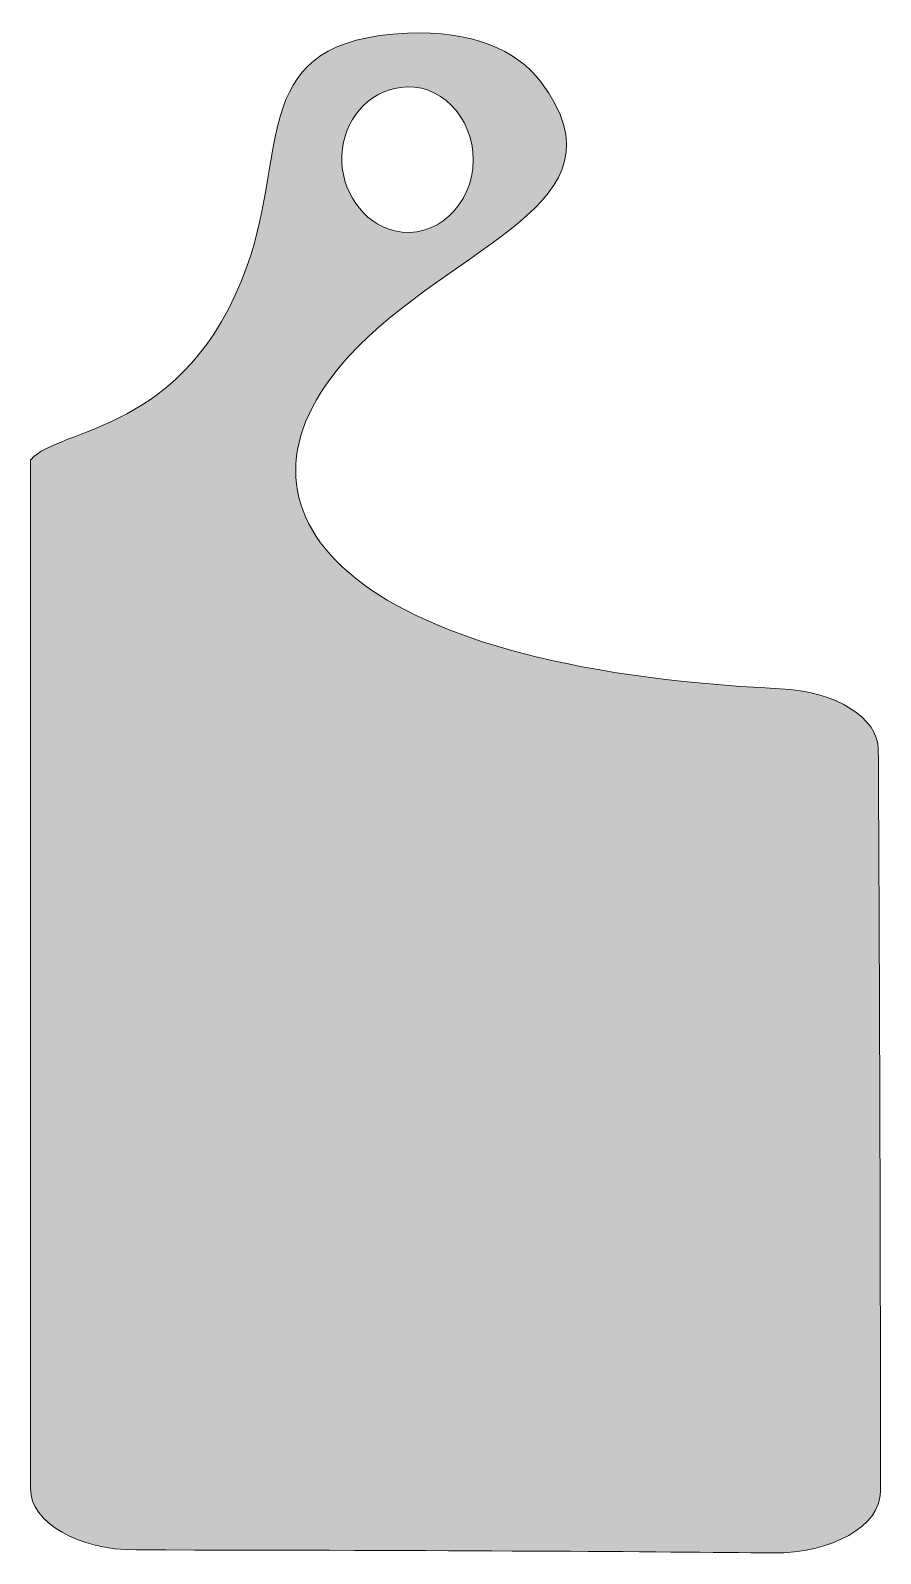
# Model space of a CAD drawing. Header units: inches. Extents: x 39 to 42.36, y -37.39 to -31.38.
import ezdxf

# ---------------------------------------------------------------- set-up
doc = ezdxf.new("R2010")
doc.units = ezdxf.units.IN
doc.header["$MEASUREMENT"] = 0
doc.layers.add('_U+0421_U+043B_U+043E_U+0439 1', color=7, linetype='Continuous')

# ---------------------------------------------------------------- blocks, each defined once
blk = doc.blocks.new('block 2')
at = {"layer": '_U+0421_U+043B_U+043E_U+0439 1', "lineweight": 0}
for points, knots in [([(42.3478, -34.2175), (42.3472, -34.0914), (42.1786, -33.9876), (41.9611, -33.9775), (40.2436, -33.8971), (39.7035, -33.2729), (40.2569, -32.6667), (40.6669, -32.2186), (41.3825, -32.0686), (41.0162, -31.5826), (40.92, -31.455), (40.7421, -31.3792), (40.489, -31.3899), (39.8565, -31.4174), (40.024, -31.836), (39.8557, -32.3106), (39.6201, -32.9726), (39.1114, -32.9454), (39.0039, -33.0725), (39.0039, -33.0725), (39.0013, -33.0725), (39.0013, -33.0725), (39.0013, -33.0725), (39.0013, -33.0751), (39.0013, -33.0751), (39.0013, -33.0751), (39.0013, -37.1351), (39.0013, -37.1354), (39.0013, -37.2688), (39.1883, -37.3769), (39.4189, -37.3771), (40.6794, -37.3782), (41.4878, -37.3842), (41.931, -37.3889), (42.1649, -37.3912), (42.3567, -37.2822), (42.3565, -37.1468), (42.356, -35.6299), (42.35, -34.6685), (42.3478, -34.2175)], [0, 0, 0, 0, 1, 1, 1, 2, 2, 2, 3, 3, 3, 4, 4, 4, 5, 5, 5, 6, 6, 6, 7, 7, 7, 8, 8, 8, 9, 9, 9, 10, 10, 10, 11, 11, 11, 12, 12, 12, 13, 13, 13, 13]), ([(40.2304, -31.8714), (40.2371, -31.7321), (40.3328, -31.6214), (40.4614, -31.6038), (40.6139, -31.5828), (40.7486, -31.7171), (40.749, -31.8904), (40.7493, -32.0701), (40.5958, -32.2088), (40.439, -32.1704), (40.3132, -32.1396), (40.2235, -32.0113), (40.2304, -31.8714)], [0, 0, 0, 0, 1, 1, 1, 2, 2, 2, 3, 3, 3, 4, 4, 4, 4])]:
    blk.add_open_spline(points, degree=3, knots=knots, dxfattribs=at)

msp = doc.modelspace()

# ---------------------------------------------------------------- hatches: boundary and pattern name
at = {"layer": '_U+0421_U+043B_U+043E_U+0439 1', "true_color": 0xffffff}
h = msp.add_hatch(color=7, dxfattribs=at)
h.dxf.hatch_style = 2
edge = h.paths.add_edge_path()
edge.add_spline(control_points=[(42.3478, -34.2175), (42.3472, -34.0914), (42.1786, -33.9876), (41.9611, -33.9775), (40.2436, -33.8971), (39.7035, -33.2729), (40.2569, -32.6667), (40.6669, -32.2186), (41.3825, -32.0686), (41.0162, -31.5826), (40.92, -31.455), (40.7421, -31.3792), (40.489, -31.3899), (39.8565, -31.4174), (40.024, -31.836), (39.8557, -32.3106), (39.6201, -32.9726), (39.1114, -32.9454), (39.0039, -33.0725), (39.0039, -33.0725), (39.0013, -33.0725), (39.0013, -33.0725), (39.0013, -33.0725), (39.0013, -33.0751), (39.0013, -33.0751), (39.0013, -33.0751), (39.0013, -37.1351), (39.0013, -37.1354), (39.0013, -37.2688), (39.1883, -37.3769), (39.4189, -37.3771), (40.6794, -37.3782), (41.4878, -37.3842), (41.931, -37.3889), (42.1649, -37.3912), (42.3567, -37.2822), (42.3565, -37.1468), (42.356, -35.6299), (42.35, -34.6685), (42.3478, -34.2175)], knot_values=[0, 0, 0, 0, 1, 1, 1, 2, 2, 2, 3, 3, 3, 4, 4, 4, 5, 5, 5, 6, 6, 6, 7, 7, 7, 8, 8, 8, 9, 9, 9, 10, 10, 10, 11, 11, 11, 12, 12, 12, 13, 13, 13, 13], degree=3, periodic=1)
edge = h.paths.add_edge_path()
edge.add_spline(control_points=[(40.2304, -31.8714), (40.2371, -31.7321), (40.3328, -31.6214), (40.4614, -31.6038), (40.6139, -31.5828), (40.7486, -31.7171), (40.749, -31.8904), (40.7493, -32.0701), (40.5958, -32.2088), (40.439, -32.1704), (40.3132, -32.1396), (40.2235, -32.0113), (40.2304, -31.8714)], knot_values=[0, 0, 0, 0, 1, 1, 1, 2, 2, 2, 3, 3, 3, 4, 4, 4, 4], degree=3, periodic=1)

# ---------------------------------------------------------------- block references
at = {"layer": '_U+0421_U+043B_U+043E_U+0439 1'}
msp.add_blockref('block 2', (0, 0), dxfattribs=at)

doc.saveas('drawing.dxf')
